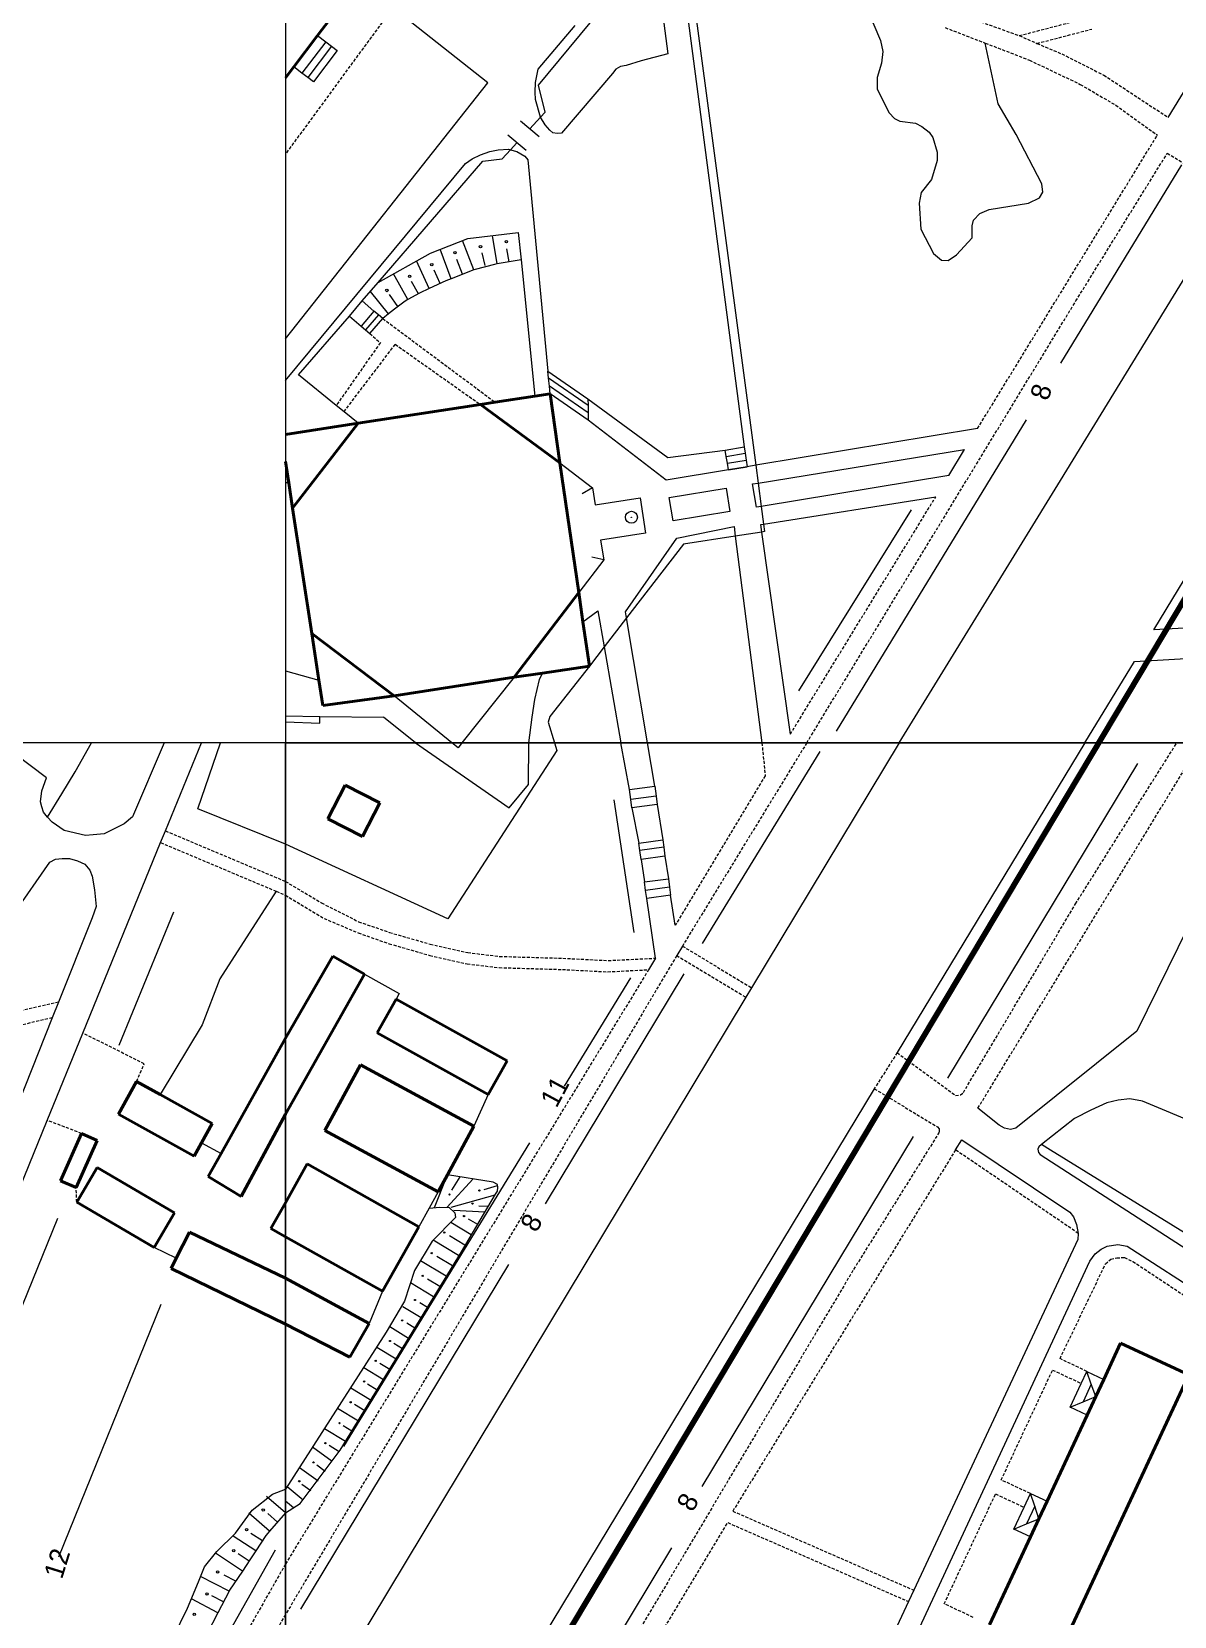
# Model space of a CAD drawing. Extents: x 1000 to 4000, y -5000 to -1000.
# Drawn here: x 1958 to 2147.1, y -2144.5 to -1882.3 of the extents above; entities that cross this region are included whole.
import ezdxf
from ezdxf.enums import TextEntityAlignment as Align

# ---------------------------------------------------------------- set-up
doc = ezdxf.new("R2010")
doc.units = 0
doc.header["$MEASUREMENT"] = 0
doc.linetypes.add('DASHED', pattern=[0.75, 0.5, -0.25])
for name, color, linetype in [('1', 7, 'CONTINUOUS'), ('11', 7, 'CONTINUOUS'), ('24', 7, 'CONTINUOUS'), ('25', 7, 'CONTINUOUS'), ('36', 7, 'CONTINUOUS'), ('37', 7, 'CONTINUOUS'), ('40', 7, 'CONTINUOUS'), ('42', 7, 'CONTINUOUS'), ('6', 7, 'CONTINUOUS'), ('7', 7, 'CONTINUOUS'), ('границы команд_1', 10, 'CONTINUOUS')]:
    doc.layers.add(name, color=color, linetype=linetype)
doc.styles.get("Standard").update_dxf_attribs({"font": 'txt', "height": 0.2})

msp = doc.modelspace()

# ---------------------------------------------------------------- linework, layer by layer
at = {"layer": '1', "color": 253, "linetype": 'Continuous', "lineweight": 0}
for p, q in [((2000, -1000), (2000, -2000)), ((2000, -2000), (1000, -2000)), ((2000, -3000), (2000, -2000)), ((2000, -2000), (3000, -2000)), ((2000, -2000), (2000, -3000)), ((3000, -2000), (2000, -2000))]:
    msp.add_line(p, q, dxfattribs=at)
at = {"layer": '11', "color": 253, "linetype": 'Continuous', "lineweight": 0}
for p, q in [((2041.89, -1891.18), (2056.36, -1873.67)), ((2068.04, -1880.53), (2077.84, -1954.07)), ((2043.01, -1895.62), (2041.89, -1891.18)), ((2042.24, -1896.46), (2043.01, -1895.62)), ((2041.98, -1899.7), (2038.92, -1897.12)), ((2040.45, -1898.41), (2042.24, -1896.46)), ((2039.86, -1902), (2036.79, -1899.43)), ((2037.28, -1901.85), (2038.33, -1900.72)), ((2032.68, -1903.76), (2035.88, -1903.37)), ((2035.88, -1903.37), (2037.28, -1901.85)), ((2015.37, -1923.82), (2032.68, -1903.76)), ((2038.55, -1915.53), (2039.01, -1920.08)), ((2039.01, -1920.08), (2041.28, -1942.63)), ((2012.73, -1926.87), (2015.37, -1923.82)), ((2010.58, -1929.37), (2012.73, -1926.87)), ((2002.19, -1939.08), (2010.58, -1929.37)), ((2008.42, -1944.16), (2002.19, -1939.08)), ((2009.7, -1945.2), (2008.42, -1944.16)), ((2012.03, -1947.1), (2009.7, -1945.2)), ((2050.08, -1943.05), (2063.32, -1952.77)), ((2063.32, -1952.77), (2072.78, -1951.58)), ((2077.84, -1954.07), (2078.23, -1957)), ((2000.54, -1956.97), (2000, -1956.96)), ((2078.23, -1957), (2078.74, -1960.87)), ((2078.74, -1960.87), (2079.14, -1963.81)), ((2079.14, -1963.81), (2079.3, -1965.05)), ((2074.47, -1965.8), (2065.88, -1967.13)), ((2078.84, -1965.12), (2074.47, -1965.8)), ((2079.3, -1965.05), (2078.84, -1965.12)), ((2065.88, -1967.13), (2056.47, -1979.32)), ((2056.47, -1979.32), (2052.77, -1984.12)), ((2052.77, -1984.12), (2050.31, -1987.3)), ((2050.31, -1987.3), (2043.76, -1995.64)), ((2000, -1996.54), (2005.71, -1996.73)), ((2005.71, -1996.73), (2005.67, -1995.61)), ((2043.76, -1995.64), (2043.48, -1996.59)), ((2043.48, -1996.59), (2044.53, -2000)), ((1985.52, -2010.93), (1989.25, -2000)), ((2044.53, -2000), (2044.91, -2001.24)), ((2044.91, -2001.24), (2026.91, -2029.14)), ((2000, -2016.76), (1985.52, -2010.93)), ((2057.73, -2031.4), (2054.39, -2009.45)), ((2026.91, -2029.14), (2000, -2016.76)), ((2013.11, -2038.29), (2018.82, -2041.47)), ((2018.82, -2041.47), (2018.31, -2042.4)), ((2033.58, -2058.2), (2031.17, -2063.43)), ((1986.12, -2066.2), (1989.36, -2067.92)), ((2025.28, -2074.31), (2023.79, -2076.99)), ((2023.79, -2076.99), (2022.07, -2080.07)), ((1981.92, -2085.28), (1978.26, -2083.52)), ((2016.05, -2090.75), (2013.85, -2096.05))]:
    msp.add_line(p, q, dxfattribs=at)
at = {"layer": '24', "color": 253, "linetype": 'Continuous', "lineweight": 0}
for p, q in [((2146.12, -1896.5), (2161.07, -1872.11)), ((2062.14, -1877.07), (2063.32, -1885.98)), ((2033.51, -1890.77), (2017.78, -1878.36)), ((2066.54, -1879.65), (2075.95, -1951.03)), ((2041.81, -1888.51), (2047.98, -1881.29)), ((2056.38, -1887.9), (2055.48, -1888.09)), ((2058.89, -1887.12), (2056.38, -1887.9)), ((2063.32, -1885.98), (2058.89, -1887.12)), ((2041.42, -1890.72), (2041.81, -1888.51)), ((2054.16, -1889.26), (2045.69, -1899.13)), ((2054.71, -1888.52), (2054.16, -1889.26)), ((2055.48, -1888.09), (2054.71, -1888.52)), ((2000, -1933.15), (2033.51, -1890.77)), ((2041.35, -1892.3), (2041.42, -1890.72)), ((2041.42, -1893.55), (2041.35, -1892.3)), ((2143.75, -1981.27), (2198.13, -1891.53)), ((2042.24, -1896.46), (2041.42, -1893.55)), ((2043.01, -1897.73), (2042.24, -1896.46)), ((2043.79, -1898.59), (2043.01, -1897.73)), ((2044.29, -1899.05), (2043.79, -1898.59)), ((2044.99, -1899.17), (2044.29, -1899.05)), ((2045.69, -1899.13), (2044.99, -1899.17)), ((2029.78, -1904.11), (2030.91, -1903.34)), ((2030.91, -1903.34), (2032.29, -1902.7)), ((2032.29, -1902.7), (2033.81, -1902.16)), ((2033.81, -1902.16), (2035.19, -1901.85)), ((2035.19, -1901.85), (2036.9, -1901.75)), ((2036.9, -1901.75), (2037.28, -1901.85)), ((2037.28, -1901.85), (2038.32, -1902.12)), ((2038.32, -1902.12), (2039.63, -1902.9)), ((2039.63, -1902.9), (2040.1, -1903.51)), ((2040.1, -1903.51), (2043.46, -1938.49)), ((2000, -1940.02), (2029.78, -1904.11)), ((2128.29, -1956.6), (2151.22, -1919.23)), ((2063.03, -1956.54), (2050.13, -1946.58)), ((2114.57, -1947.99), (2077.84, -1954.07)), ((2078.23, -1957), (2112.43, -1951.48)), ((2109.82, -1955.73), (2112.43, -1951.48)), ((2073.34, -1954.83), (2063.03, -1956.54)), ((2077.84, -1954.07), (2076.46, -1954.3)), ((2109.82, -1955.73), (2078.74, -1960.87)), ((2063.52, -1959.41), (2072.94, -1957.85)), ((2072.94, -1957.85), (2073.58, -1961.73)), ((2077.32, -1957.14), (2078.23, -1957)), ((2077.95, -1961.01), (2077.32, -1957.14)), ((2101.57, -2000), (2128.29, -1956.6)), ((2064.16, -1963.28), (2063.52, -1959.41)), ((2078.74, -1960.87), (2077.95, -1961.01)), ((2079.14, -1963.81), (2107.66, -1959.26)), ((2073.58, -1961.73), (2064.16, -1963.28)), ((2078.67, -1963.89), (2079.14, -1963.81)), ((2078.84, -1965.12), (2078.67, -1963.89)), ((2056.3, -1978.31), (2064.8, -1966.14)), ((2064.8, -1966.14), (2074.27, -1964.2)), ((2074.27, -1964.2), (2074.47, -1965.8)), ((2074.47, -1965.8), (2078.87, -2000)), ((2083.58, -1998.56), (2078.84, -1965.12)), ((2049.25, -1979.95), (2051.74, -1978.15)), ((2051.74, -1978.15), (2052.77, -1984.12)), ((2056.47, -1979.32), (2056.3, -1978.31)), ((2059.92, -2000), (2056.47, -1979.32)), ((2159.85, -1980.42), (2143.75, -1981.27)), ((2052.77, -1984.12), (2055.51, -2000)), ((2132.31, -2000), (2140.57, -1986.51)), ((2140.57, -1986.51), (2156.74, -1985.58)), ((2000, -1988.06), (2005.55, -1989.64)), ((2037.84, -1989.13), (2029.22, -2000)), ((2041.3, -1992.84), (2042.08, -1989.49)), ((2042.08, -1989.49), (2042.56, -1988.44)), ((2027.56, -2000), (2017.98, -1992.19)), ((2040.82, -1995.76), (2041.3, -1992.84)), ((2000, -1995.52), (2005.67, -1995.61)), ((2005.67, -1995.61), (2016.23, -1995.77)), ((2021.53, -2000), (2016.23, -1995.77)), ((2040.28, -2000), (2040.82, -1995.76)), ((1960.43, -2005.79), (1952.7, -2000)), ((1979.91, -2000), (1974.71, -2012.23)), ((1980.13, -2014.56), (1986.08, -2000)), ((2021.53, -2000), (2037.06, -2010.76)), ((2028.57, -2000.82), (2027.56, -2000)), ((2029.22, -2000), (2028.57, -2000.82)), ((2040.21, -2006.91), (2040.28, -2000)), ((2056.95, -2007.73), (2055.51, -2000)), ((2061.14, -2007.18), (2059.92, -2000)), ((2101.57, -2000), (2077.15, -2040.51)), ((2132.31, -2000), (2101.26, -2051.26)), ((2164.36, -2000), (2140.96, -2047.71)), ((1959.69, -2007.92), (1960.43, -2005.79)), ((1959.46, -2009.77), (1959.69, -2007.92)), ((2037.06, -2010.76), (2040.21, -2006.91)), ((1959.69, -2010.57), (1959.46, -2009.77)), ((1959.96, -2011.48), (1959.69, -2010.57)), ((2057.34, -2010.75), (2058.5, -2016.57)), ((2061.53, -2010.21), (2062.46, -2016.03)), ((1960.6, -2012.3), (1959.96, -2011.48)), ((1961.41, -2013.11), (1960.6, -2012.3)), ((1963.36, -2014.49), (1961.41, -2013.11)), ((1973.32, -2013.38), (1969.97, -2015.03)), ((1974.71, -2012.23), (1973.32, -2013.38)), ((1966.93, -2015.3), (1963.36, -2014.49)), ((1968.15, -2015.22), (1966.93, -2015.3)), ((1969.97, -2015.03), (1968.15, -2015.22)), ((1979.34, -2016.5), (1980.13, -2014.56)), ((1966.47, -2048.02), (1979.34, -2016.5)), ((2062.83, -2018.74), (2063.39, -2022.47)), ((1955.12, -2028.24), (1960.98, -2019.76)), ((1960.98, -2019.76), (1961.92, -2019.27)), ((1961.92, -2019.27), (1963.06, -2019.11)), ((1963.06, -2019.11), (1964.27, -2019.11)), ((1964.27, -2019.11), (1965.57, -2019.51)), ((1965.57, -2019.51), (1966.79, -2020.08)), ((1966.79, -2020.08), (1967.6, -2021.06)), ((1967.6, -2021.06), (1968.01, -2022.03)), ((2058.88, -2019.29), (2059.43, -2023.01)), ((1968.01, -2022.03), (1968.41, -2024.31)), ((1968.41, -2024.31), (1968.66, -2027.07)), ((2061.26, -2035.63), (2059.81, -2025.73)), ((2064.52, -2030.18), (2063.76, -2025.18)), ((1968.01, -2028.94), (1962.45, -2042.88)), ((1968.66, -2027.07), (1968.01, -2028.94)), ((2065.72, -2033.62), (2064.77, -2035.19)), ((2061.26, -2035.63), (2060.12, -2037.54)), ((2076.21, -2042.09), (2000, -2168.51)), ((2077.15, -2040.51), (2076.21, -2042.09)), ((1962.45, -2042.88), (1961.41, -2045.49)), ((1961.41, -2045.49), (1924.8, -2137.35)), ((2140.96, -2047.71), (2120.91, -2063.76)), ((1960.58, -2062.46), (1966.47, -2048.02)), ((2097.48, -2057.22), (2000, -2218.39)), ((2118.17, -2063.27), (2114.64, -2060.43)), ((2133.34, -2060.76), (2130.6, -2062.13)), ((2135.98, -2059.59), (2133.34, -2060.76)), ((2137.84, -2059.1), (2135.98, -2059.59)), ((2139.8, -2058.9), (2137.84, -2059.1)), ((2141.85, -2059.29), (2139.8, -2058.9)), ((2151.51, -2063.34), (2141.85, -2059.29)), ((1916.31, -2170.93), (1960.58, -2062.46)), ((2119.05, -2063.76), (2118.17, -2063.27)), ((2130.6, -2062.13), (2125.17, -2066.48)), ((2110.93, -2067.35), (2111.96, -2065.69)), ((2111.96, -2065.69), (2129.87, -2077.64)), ((2120.03, -2063.95), (2119.05, -2063.76)), ((2120.91, -2063.76), (2120.03, -2063.95)), ((2124.72, -2066.84), (2124.55, -2067.25)), ((2124.55, -2067.25), (2124.64, -2067.78)), ((2124.64, -2067.78), (2124.92, -2068.11)), ((2125.17, -2066.48), (2124.72, -2066.84)), ((2124.92, -2068.11), (2158.07, -2089.52)), ((2129.87, -2077.64), (2130.46, -2078.43)), ((2130.46, -2078.43), (2130.95, -2079.7)), ((2130.95, -2079.7), (2131.24, -2081.17)), ((2131.24, -2081.17), (2131.15, -2082.15)), ((2131.15, -2082.15), (2104.01, -2140.2)), ((2133.18, -2085.74), (2134.06, -2084.56)), ((2134.06, -2084.56), (2135.04, -2083.78)), ((2135.04, -2083.78), (2136.02, -2083.29)), ((2136.02, -2083.29), (2137.78, -2082.99)), ((2137.78, -2082.99), (2139.35, -2083.29)), ((2139.35, -2083.29), (2158.57, -2095.74)), ((2068.02, -2225.88), (2133.18, -2085.74)), ((2103.13, -2142.08), (2094.49, -2160.56)), ((2104.01, -2140.2), (2103.13, -2142.08))]:
    msp.add_line(p, q, dxfattribs=at)
at = {"layer": '24', "color": 253, "linetype": 'DASHED', "lineweight": 0}
for p, q in [((2017.78, -1878.36), (2000, -1902.58)), ((2121.47, -1882.97), (2132.98, -1879.97)), ((2109.2, -1881.65), (2115.84, -1884.2)), ((2114.39, -1880.44), (2121.47, -1882.97)), ((2124.4, -1884.26), (2133.46, -1881.89)), ((2115.84, -1884.2), (2123.15, -1887.02)), ((2121.47, -1882.97), (2124.4, -1884.26)), ((2124.4, -1884.26), (2128.54, -1886)), ((2123.15, -1887.02), (2131.58, -1891.04)), ((2128.54, -1886), (2135.48, -1889.51)), ((2135.48, -1889.51), (2146.12, -1896.5)), ((2131.58, -1891.04), (2137.46, -1894.47)), ((2137.46, -1894.47), (2144.33, -1899.43)), ((2114.57, -1947.99), (2144.33, -1899.43)), ((2130.84, -1926.88), (2145.98, -1902.42)), ((2145.98, -1902.42), (2157.3, -1909.42)), ((2086.29, -2000), (2130.84, -1926.88)), ((2016.12, -1929.79), (2034.73, -1943.64)), ((2013.96, -1932.28), (2015.71, -1933.77)), ((2015.71, -1933.77), (2008.42, -1944.16)), ((2009.7, -1945.2), (2018.18, -1934.05)), ((2018.18, -1934.05), (2032.29, -1944.02)), ((2083.58, -1998.56), (2107.66, -1959.26)), ((2086.29, -2000), (2065.72, -2033.62)), ((2078.87, -2000), (2079.42, -2005.44)), ((2114.64, -2060.43), (2151.5, -2000)), ((2130.79, -2026.64), (2147.54, -2000)), ((2079.42, -2005.44), (2064.52, -2030.18)), ((1980.13, -2014.56), (2000, -2022.92)), ((1979.34, -2016.5), (1998.48, -2024.56)), ((2000, -2022.92), (2005.99, -2026.49)), ((1998.48, -2024.56), (2000, -2025.2)), ((2000, -2025.2), (2006.39, -2029.04)), ((2005.99, -2026.49), (2012.12, -2029.59)), ((2112.22, -2057.86), (2130.79, -2026.64)), ((2006.39, -2029.04), (2012.05, -2031.45)), ((2012.05, -2031.45), (2017.16, -2033.23)), ((2012.12, -2029.59), (2017.24, -2031.37)), ((2017.24, -2031.37), (2023.98, -2033.31)), ((2017.16, -2033.23), (2023.91, -2035.17)), ((2023.98, -2033.31), (2030.18, -2034.7)), ((2030.18, -2034.7), (2035.46, -2035.33)), ((2065.72, -2033.62), (2077.15, -2040.51)), ((2064.77, -2035.19), (2000, -2144.25)), ((2023.91, -2035.17), (2030.11, -2036.57)), ((2030.11, -2036.57), (2035.38, -2037.19)), ((2035.38, -2037.19), (2045.84, -2037.5)), ((2035.46, -2035.33), (2045.92, -2035.64)), ((2045.92, -2035.64), (2053.42, -2036.02)), ((2053.42, -2036.02), (2061.26, -2035.63)), ((2064.77, -2035.19), (2076.21, -2042.09)), ((2060.12, -2037.54), (2000, -2135.89)), ((2045.84, -2037.5), (2053.34, -2037.88)), ((2053.34, -2037.88), (2060.12, -2037.54)), ((1962.45, -2042.88), (1925.99, -2051.48)), ((1961.41, -2045.49), (1926.72, -2053.67)), ((1976.63, -2053.11), (1966.47, -2048.02)), ((2101.26, -2051.26), (2097.48, -2057.22)), ((2101.26, -2051.26), (2110.94, -2058.35)), ((1975.37, -2056.02), (1976.63, -2053.11)), ((2097.48, -2057.22), (2107.93, -2063.54)), ((2110.94, -2058.35), (2111.73, -2058.25)), ((2111.73, -2058.25), (2112.22, -2057.86)), ((1966.27, -2064.64), (1960.58, -2062.46)), ((2107.93, -2063.54), (2108.22, -2063.84)), ((2108.22, -2064.43), (2093.94, -2087.31)), ((2108.22, -2063.84), (2108.22, -2064.43)), ((2110.93, -2067.35), (2074.05, -2127.13)), ((2131.24, -2081.17), (2110.93, -2067.35)), ((1965.45, -2075.99), (1965.36, -2073.59)), ((2128.22, -2101.88), (2135.76, -2086.2)), ((2135.76, -2086.2), (2136.64, -2085.42)), ((2136.64, -2085.42), (2137.62, -2085.22)), ((2137.62, -2085.22), (2138.9, -2085.13)), ((2138.9, -2085.13), (2140.27, -2085.81)), ((2140.27, -2085.81), (2159.07, -2098.26)), ((2093.94, -2087.31), (2011.07, -2226.67)), ((2132.66, -2104.03), (2128.22, -2101.88)), ((2118.49, -2121.96), (2126.98, -2103.78)), ((2126.98, -2103.78), (2131.74, -2106)), ((2123.31, -2124.21), (2118.49, -2121.96)), ((2109.05, -2142.46), (2117.54, -2124.28)), ((2117.54, -2124.28), (2122.26, -2126.48)), ((2031.89, -2197.74), (2073.22, -2129.03)), ((2073.22, -2129.03), (2103.13, -2142.08)), ((2074.05, -2127.13), (2104.01, -2140.2)), ((2000, -2135.89), (1987.04, -2158.64)), ((2000, -2144.25), (1977.57, -2182.87)), ((2113.87, -2144.71), (2109.05, -2142.46))]:
    msp.add_line(p, q, dxfattribs=at)
at = {"layer": '25', "color": 253, "linetype": 'Continuous', "lineweight": 0}
for p, q in [((2014.66, -1928.54), (2012.73, -1926.87)), ((2010.58, -1929.37), (2012.51, -1931.03)), ((2014.66, -1928.54), (2012.51, -1931.03)), ((2015.39, -1929.17), (2013.24, -1931.66)), ((2013.96, -1932.28), (2016.12, -1929.79)), ((2015.39, -1929.17), (2014.66, -1928.54)), ((2016.12, -1929.79), (2015.39, -1929.17)), ((2012.51, -1931.03), (2013.24, -1931.66)), ((2013.24, -1931.66), (2013.96, -1932.28)), ((2043.57, -1939.66), (2043.46, -1938.49)), ((2043.46, -1938.49), (2050.08, -1943.05)), ((2050.1, -1944.15), (2043.57, -1939.66)), ((2043.69, -1940.95), (2043.57, -1939.66)), ((2050.11, -1945.37), (2043.69, -1940.95)), ((2043.82, -1942.24), (2043.69, -1940.95)), ((2050.13, -1946.58), (2043.82, -1942.24)), ((2050.08, -1943.05), (2050.1, -1944.15)), ((2050.1, -1944.15), (2050.11, -1945.37)), ((2050.11, -1945.37), (2050.13, -1946.58)), ((2072.78, -1951.58), (2075.95, -1951.03)), ((2072.96, -1952.62), (2072.78, -1951.58)), ((2072.96, -1952.62), (2076.12, -1952.08)), ((2073.15, -1953.74), (2072.96, -1952.62)), ((2073.15, -1953.74), (2076.29, -1953.21)), ((2075.95, -1951.03), (2076.12, -1952.08)), ((2076.12, -1952.08), (2076.29, -1953.21)), ((2076.29, -1953.21), (2076.46, -1954.3)), ((2073.34, -1954.83), (2073.15, -1953.74)), ((2073.34, -1954.83), (2076.46, -1954.3)), ((2076.46, -1954.3), (2073.34, -1954.83)), ((2056.95, -2007.73), (2061.14, -2007.18)), ((2057.16, -2009.37), (2056.95, -2007.73)), ((2061.14, -2007.18), (2061.35, -2008.83)), ((2061.35, -2008.83), (2057.16, -2009.37)), ((2057.34, -2010.75), (2057.16, -2009.37)), ((2061.53, -2010.21), (2057.34, -2010.75)), ((2061.35, -2008.83), (2061.53, -2010.21)), ((2058.5, -2016.57), (2062.46, -2016.03)), ((2062.46, -2016.03), (2062.63, -2017.28)), ((2058.68, -2017.82), (2058.5, -2016.57)), ((2062.63, -2017.28), (2058.68, -2017.82)), ((2058.88, -2019.29), (2058.68, -2017.82)), ((2062.83, -2018.74), (2058.88, -2019.29)), ((2062.63, -2017.28), (2062.83, -2018.74)), ((2059.43, -2023.01), (2063.39, -2022.47)), ((2059.63, -2024.42), (2059.43, -2023.01)), ((2063.58, -2023.88), (2059.63, -2024.42)), ((2063.39, -2022.47), (2063.58, -2023.88)), ((2063.58, -2023.88), (2063.76, -2025.18)), ((2059.81, -2025.73), (2059.63, -2024.42)), ((2063.76, -2025.18), (2059.81, -2025.73))]:
    msp.add_line(p, q, dxfattribs=at)
at = {"layer": '36', "color": 253, "linetype": 'Continuous', "lineweight": 0}
for p, q in [((2126.66, -2067.4), (2125.17, -2066.48)), ((2163.09, -2089.91), (2126.66, -2067.4))]:
    msp.add_line(p, q, dxfattribs=at)
at = {"layer": '37', "color": 253, "linetype": 'Continuous', "lineweight": 0}
for p, q in [((2023.99, -1918.94), (2030.18, -1916.53)), ((2030.18, -1916.53), (2038.55, -1915.53)), ((2035.07, -1920.75), (2034.26, -1916.04)), ((2015.37, -1923.82), (2023.99, -1918.94)), ((2027.46, -1923.19), (2025.59, -1918.32)), ((2031.2, -1921.74), (2029.31, -1916.87)), ((2033.06, -1921.02), (2032.54, -1918.89)), ((2037.04, -1920.42), (2036.67, -1918.27)), ((2023.81, -1924.82), (2021.68, -1920.25)), ((2025.63, -1923.97), (2024.62, -1921.8)), ((2031.2, -1921.74), (2027.46, -1923.19)), ((2029.33, -1922.46), (2028.39, -1920.03)), ((2031.43, -1921.65), (2031.2, -1921.74)), ((2034.62, -1920.83), (2031.43, -1921.65)), ((2035.07, -1920.75), (2034.62, -1920.83)), ((2039.01, -1920.08), (2035.07, -1920.75)), ((2020.27, -1926.66), (2017.88, -1922.4)), ((2022.01, -1925.68), (2020.89, -1923.67)), ((2026.55, -1923.54), (2023.81, -1924.82)), ((2027.46, -1923.19), (2026.55, -1923.54)), ((2017.06, -1929.03), (2014.07, -1925.33)), ((2018.61, -1927.78), (2017.2, -1925.83)), ((2019.8, -1926.92), (2018.06, -1928.22)), ((2020.27, -1926.66), (2019.8, -1926.92)), ((2022.22, -1925.56), (2020.27, -1926.66)), ((2023.81, -1924.82), (2022.22, -1925.56)), ((2017.06, -1929.03), (2016.12, -1929.79)), ((2018.06, -1928.22), (2017.06, -1929.03)), ((2024.68, -2076.89), (2026.82, -2071.46)), ((2026.7, -2076.87), (2031.09, -2072.16)), ((2034.36, -2072.69), (2026.81, -2071.49)), ((2027.53, -2074.03), (2028.9, -2071.8)), ((2032.89, -2073.89), (2035.13, -2073.26)), ((2035.1, -2073.06), (2034.36, -2072.69)), ((2035.18, -2073.56), (2035.1, -2073.06)), ((2035.1, -2074.18), (2035.18, -2073.56)), ((2027.45, -2076.8), (2034.72, -2074.77)), ((2029.13, -2084.2), (2034.76, -2074.69)), ((2031.99, -2076.61), (2033.58, -2076.66)), ((2034.76, -2074.69), (2035.1, -2074.18)), ((2023.79, -2076.99), (2025.54, -2076.81)), ((2028.17, -2078.52), (2024.3, -2082.47)), ((2025.54, -2076.81), (2027.09, -2076.89)), ((2027.09, -2076.89), (2028.02, -2077.74)), ((2027.86, -2077.35), (2033.02, -2077.6)), ((2028.02, -2077.74), (2028.17, -2078.52)), ((2030.25, -2078.73), (2031.77, -2079.65)), ((2027.14, -2081.53), (2029.7, -2083.08)), ((2027.38, -2079.33), (2030.74, -2081.37)), ((2009.06, -2117.04), (2029.13, -2084.2)), ((2024.3, -2082.47), (2021.35, -2087.28)), ((2024.44, -2082.23), (2028.67, -2084.79)), ((2022.36, -2085.64), (2026.6, -2088.21)), ((2025.07, -2084.95), (2027.63, -2086.5)), ((2021.35, -2087.28), (2019.72, -2092.4)), ((2020.7, -2089.32), (2024.53, -2091.63)), ((2023.51, -2088.68), (2025.56, -2089.92)), ((2019.72, -2092.4), (2016.7, -2097.52)), ((2019.46, -2093.24), (2022.46, -2095.06)), ((2022.24, -2092.59), (2023.49, -2093.35)), ((2016.7, -2097.52), (2000, -2123.51)), ((2017.26, -2096.58), (2020.39, -2098.48)), ((2020.12, -2095.98), (2021.42, -2096.77)), ((2015.13, -2099.97), (2018.32, -2101.9)), ((2017.92, -2099.32), (2019.36, -2100.19)), ((2015.65, -2102.62), (2017.29, -2103.61)), ((2012.96, -2103.34), (2016.25, -2105.33)), ((2010.8, -2106.7), (2014.18, -2108.75)), ((2013.59, -2106.05), (2015.21, -2107.04)), ((2008.64, -2110.07), (2012.11, -2112.17)), ((2011.46, -2109.44), (2013.14, -2110.46)), ((2009.53, -2112.95), (2011.01, -2113.84)), ((2006.47, -2113.44), (2009.97, -2115.55)), ((2002.44, -2125.88), (2009.06, -2117.04)), ((2004.5, -2116.51), (2007.75, -2118.87)), ((2007.22, -2116.23), (2008.9, -2117.24)), ((2002.34, -2119.88), (2005.4, -2122.11)), ((2005.19, -2119.49), (2006.58, -2120.49)), ((1997.85, -2124.34), (2000, -2123.51)), ((2000.3, -2123.05), (2002.93, -2125.25)), ((2002.74, -2122.64), (2004.23, -2123.73)), ((1994.51, -2126.99), (1997.85, -2124.34)), ((2000, -2127.42), (1996.89, -2124.72)), ((2000, -2125.4), (2001.36, -2126.55)), ((2000, -2127.42), (2002.44, -2125.88)), ((1991.73, -2130.75), (1994.51, -2126.99)), ((1997.38, -2130.44), (1993.93, -2127.45)), ((1998.69, -2128.93), (1997.08, -2127.53)), ((2000, -2127.42), (1997.38, -2130.44)), ((1988.67, -2133.82), (1991.73, -2130.75)), ((1995.08, -2133.71), (1991.35, -2131.26)), ((1996.18, -2132.03), (1994.3, -2130.81)), ((1996.74, -2131.17), (1995.08, -2133.71)), ((1997.38, -2130.44), (1996.74, -2131.17)), ((1986.58, -2136.33), (1988.67, -2133.82)), ((1992.88, -2137.04), (1988.41, -2134.07)), ((1993.98, -2135.38), (1992.19, -2134.18)), ((1995.08, -2133.71), (1994.1, -2135.21)), ((1985.6, -2138.84), (1986.58, -2136.33)), ((1994.1, -2135.21), (1992.88, -2137.04)), ((1983.79, -2143.16), (1985.6, -2138.84)), ((1990.67, -2140.38), (1985.96, -2137.92)), ((1991.77, -2138.7), (1989.86, -2137.7)), ((1992.88, -2137.04), (1990.75, -2140.23)), ((1988.82, -2143.93), (1984.43, -2141.63)), ((1989.75, -2142.15), (1987.83, -2141.15)), ((1990.67, -2140.38), (1988.82, -2143.93)), ((1990.75, -2140.23), (1990.67, -2140.38)), ((1981.43, -2148.04), (1983.79, -2143.16)), ((1988.82, -2143.93), (1986.97, -2147.47))]:
    msp.add_line(p, q, dxfattribs=at)
for centre, radius in [((2028.05, -1918.9), 0.2), ((2032.29, -1917.88), 0.2), ((2036.57, -1917.06), 0.2), ((2024.23, -1920.87), 0.2), ((2020.55, -1922.79), 0.2), ((2016.79, -1925.14), 0.2), ((2032.1, -2074.07), 0.1), ((2027.15, -2074.73), 0.1), ((2030.97, -2076.24), 0.1), ((2029.57, -2078.3), 0.1), ((2026.29, -2081.01), 0.1), ((2024.22, -2084.44), 0.1), ((2022.73, -2088.19), 0.1), ((2021.45, -2092.19), 0.1), ((2019.33, -2095.56), 0.1), ((2017.31, -2098.98), 0.1), ((2014.94, -2102.26), 0.1), ((2013.04, -2105.66), 0.1), ((2010.8, -2109.11), 0.1), ((2008.95, -2112.56), 0.1), ((2006.61, -2115.87), 0.1), ((2004.64, -2119.05), 0.1), ((2002.29, -2122.18), 0.1), ((1996.32, -2126.95), 0.2), ((1993.57, -2130.2), 0.2), ((1991.45, -2133.67), 0.2), ((1988.78, -2137.18), 0.2), ((1987.03, -2140.82), 0.2), ((1984.92, -2144.21), 0.2)]:
    msp.add_circle(centre, radius, dxfattribs=at)
at = {"layer": '40', "color": 253, "linetype": 'Continuous', "lineweight": 0}
for p, q in [((2096.46, -1878.95), (2098.49, -1883.76)), ((2098.49, -1883.76), (2098.88, -1885.6)), ((2118, -1894.23), (2115.84, -1884.2)), ((2098.69, -1887.53), (2097.96, -1889.9)), ((2098.88, -1885.6), (2098.69, -1887.53)), ((2097.96, -1889.9), (2097.96, -1891.84)), ((2097.96, -1891.84), (2099.94, -1895.74)), ((2099.94, -1895.74), (2100.81, -1896.66)), ((2120.94, -1899.34), (2118, -1894.23)), ((2100.81, -1896.66), (2101.73, -1897.15)), ((2101.73, -1897.15), (2104.29, -1897.48)), ((2104.29, -1897.48), (2105.35, -1898.02)), ((2105.35, -1898.02), (2106.56, -1898.93)), ((2106.56, -1898.93), (2107.14, -1899.85)), ((2107.14, -1899.85), (2107.86, -1902.26)), ((2125.19, -1907.51), (2120.94, -1899.34)), ((2107.86, -1902.26), (2107.91, -1903.66)), ((2107.91, -1903.66), (2106.94, -1906.75)), ((2128.38, -1937.16), (2148.4, -1904.37)), ((2106.94, -1906.75), (2105.25, -1908.91)), ((2124.8, -1909.83), (2125.38, -1908.86)), ((2125.38, -1908.86), (2125.19, -1907.51)), ((2105.25, -1908.91), (2104.91, -1910.7)), ((2104.91, -1910.7), (2105.2, -1915.01)), ((2116.51, -1911.76), (2123.02, -1910.7)), ((2123.02, -1910.7), (2124.8, -1909.83)), ((2113.7, -1914.46), (2113.9, -1913.5)), ((2113.9, -1913.5), (2114.96, -1912.39)), ((2114.96, -1912.39), (2116.51, -1911.76)), ((2105.2, -1915.01), (2107.28, -1919.01)), ((2111.09, -1919.25), (2113.7, -1916.45)), ((2113.7, -1915.82), (2113.7, -1914.46)), ((2113.7, -1916.45), (2113.7, -1915.82)), ((2107.28, -1919.01), (2108.58, -1920.12)), ((2109.69, -1920.17), (2111.09, -1919.25)), ((2108.58, -1920.12), (2109.69, -1920.17)), ((2091.2, -1998.06), (2122.66, -1946.53)), ((2085, -1991.39), (2103.61, -1961.42)), ((1965.21, -2004.81), (1967.88, -2000)), ((2088.44, -2001.45), (2068.97, -2033.19)), ((1962.98, -2008.43), (1965.21, -2004.81)), ((2141.03, -2003.41), (2109.6, -2055.48)), ((1960.6, -2012.3), (1962.98, -2008.43)), ((1998.48, -2024.56), (1989.13, -2039.02)), ((1981.47, -2028.01), (1972.4, -2050.08)), ((1981.47, -2028.01), (1981.47, -2028.01)), ((1989.13, -2039.02), (1986.22, -2046.68)), ((2065.94, -2038.24), (2042.97, -2076.29)), ((2057.14, -2038.89), (2046.15, -2056.82)), ((1986.22, -2046.68), (1979.24, -2058.18)), ((2040.39, -2066.2), (2009.6, -2116.42)), ((2103.91, -2065.15), (2068.95, -2123.07)), ((1962.25, -2078.68), (1948.77, -2111.94)), ((2036.93, -2086.3), (2002.49, -2143.36)), ((1979.38, -2092.94), (1962.43, -2134.76)), ((1998.3, -2133.6), (1971.91, -2180.39)), ((2063.89, -2133.2), (2010.13, -2222.27))]:
    msp.add_line(p, q, dxfattribs=at)
at = {"layer": '6', "color": 253, "linetype": 'Continuous', "lineweight": 40}
for p, q in [((2012.18, -1873.95), (2005.33, -1882.94)), ((2005.33, -1882.94), (2001.38, -1888.13)), ((2001.38, -1888.13), (2000, -1889.94)), ((2034.73, -1943.64), (2041.28, -1942.63)), ((2041.28, -1942.63), (2043.82, -1942.24)), ((2043.82, -1942.24), (2045.44, -1953.64)), ((2012.03, -1947.1), (2032.29, -1944.02)), ((2032.29, -1944.02), (2034.73, -1943.64)), ((2032.29, -1944.02), (2045.44, -1953.64)), ((2000, -1948.99), (2012.03, -1947.1)), ((2001.18, -1961.14), (2012.03, -1947.1)), ((2000.54, -1956.97), (2000, -1953.42)), ((2045.44, -1953.64), (2048.55, -1975.11)), ((2001.18, -1961.14), (2000.54, -1956.97)), ((2004.36, -1981.88), (2001.18, -1961.14)), ((2048.55, -1975.11), (2037.84, -1989.13)), ((2049.25, -1979.95), (2048.55, -1975.11)), ((2017.98, -1992.19), (2004.36, -1981.88)), ((2004.36, -1981.88), (2005.55, -1989.64)), ((2050.31, -1987.3), (2049.25, -1979.95)), ((2042.56, -1988.44), (2050.31, -1987.3)), ((2005.55, -1989.64), (2006.19, -1993.79)), ((2037.84, -1989.13), (2017.98, -1992.19)), ((2037.84, -1989.13), (2042.56, -1988.44)), ((2006.19, -1993.79), (2017.98, -1992.19)), ((2007.04, -2012.56), (2009.91, -2006.98)), ((2009.91, -2006.98), (2015.65, -2009.92)), ((2015.65, -2009.92), (2012.78, -2015.51)), ((2012.78, -2015.51), (2007.04, -2012.56)), ((2007.82, -2035.32), (2000, -2048.88)), ((2013.11, -2038.29), (2007.82, -2035.32)), ((2000, -2061.44), (2013.11, -2038.29)), ((2015.21, -2047.96), (2018.31, -2042.4)), ((2018.31, -2042.4), (2036.68, -2052.64)), ((2000, -2048.88), (1989.36, -2067.92)), ((2033.58, -2058.2), (2015.21, -2047.96)), ((2036.68, -2052.64), (2033.58, -2058.2)), ((2006.52, -2064.15), (2012.41, -2053.26)), ((2012.41, -2053.26), (2031.17, -2063.43)), ((1972.37, -2061.43), (1975.37, -2056.02)), ((1975.37, -2056.02), (1979.24, -2058.18)), ((1979.24, -2058.18), (1987.9, -2062.99)), ((1984.89, -2068.4), (1972.37, -2061.43)), ((1987.9, -2062.99), (1986.12, -2066.2)), ((1992.68, -2075.06), (2000, -2061.44)), ((2031.17, -2063.43), (2026.82, -2071.46)), ((1962.79, -2072.45), (1966.27, -2064.64)), ((1968.84, -2065.79), (1965.36, -2073.59)), ((1966.27, -2064.64), (1968.84, -2065.79)), ((1986.12, -2066.2), (1984.89, -2068.4)), ((2025.28, -2074.31), (2006.52, -2064.15)), ((1989.36, -2067.92), (1987.2, -2071.77)), ((1965.45, -2075.99), (1968.83, -2070.24)), ((1968.83, -2070.24), (1981.64, -2077.77)), ((2000, -2076.09), (2003.62, -2069.67)), ((2003.62, -2069.67), (2022.07, -2080.07)), ((1965.36, -2073.59), (1962.79, -2072.45)), ((1987.2, -2071.77), (1992.68, -2075.06)), ((2026.82, -2071.46), (2025.28, -2074.31)), ((1978.26, -2083.52), (1965.45, -2075.99)), ((1997.6, -2080.35), (2000, -2076.09)), ((1981.64, -2077.77), (1978.26, -2083.52)), ((1984.13, -2080.96), (1981.92, -2085.28)), ((2000, -2088.56), (1984.13, -2080.96)), ((2000, -2081.71), (1997.6, -2080.35)), ((2016.05, -2090.75), (2000, -2081.71)), ((2022.07, -2080.07), (2016.05, -2090.75)), ((1981.92, -2085.28), (1981.07, -2086.95)), ((1981.07, -2086.95), (2000, -2096.16)), ((2000, -2088.56), (2013.85, -2096.05)), ((2010.65, -2101.66), (2000, -2096.16)), ((2013.85, -2096.05), (2010.65, -2101.66)), ((2135.46, -2105.34), (2138.25, -2099.35)), ((2138.25, -2099.35), (2149.52, -2104.59)), ((2149.52, -2104.59), (2083.36, -2246.78)), ((2134.14, -2108.18), (2135.46, -2105.34)), ((2132.73, -2111.22), (2134.14, -2108.18)), ((2126.08, -2125.5), (2132.73, -2111.22)), ((2124.74, -2128.38), (2126.08, -2125.5)), ((2123.34, -2131.38), (2124.74, -2128.38)), ((2116.56, -2145.96), (2123.34, -2131.38))]:
    msp.add_line(p, q, dxfattribs=at)
at = {"layer": '7', "color": 253, "linetype": 'Continuous', "lineweight": 0}
for p, q in [((2006.68, -1883.97), (2002.73, -1889.16)), ((2007.64, -1884.7), (2003.69, -1889.88)), ((2005.33, -1882.94), (2006.68, -1883.97)), ((2006.68, -1883.97), (2007.64, -1884.7)), ((2007.64, -1884.7), (2008.59, -1885.43)), ((2008.59, -1885.43), (2004.64, -1890.61)), ((2002.73, -1889.16), (2001.38, -1888.13)), ((2003.69, -1889.88), (2002.73, -1889.16)), ((2004.64, -1890.61), (2003.69, -1889.88)), ((2045.44, -1953.64), (2050.84, -1957.8)), ((2050.84, -1957.8), (2049.11, -1958.81)), ((2050.84, -1957.8), (2051.27, -1960.59)), ((2051.27, -1960.59), (2058.72, -1959.44)), ((2058.72, -1959.44), (2059.63, -1965.31)), ((2059.63, -1965.31), (2052.18, -1966.46)), ((2052.18, -1966.46), (2052.68, -1969.72)), ((2052.68, -1969.72), (2048.55, -1975.11)), ((2052.68, -1969.72), (2050.73, -1969.26)), ((2131.74, -2106), (2132.66, -2104.03)), ((2132.66, -2104.03), (2135.46, -2105.34)), ((2133.4, -2106.1), (2132.66, -2104.03)), ((2129.92, -2109.91), (2131.74, -2106)), ((2133.4, -2106.1), (2132.03, -2109.04)), ((2134.14, -2108.18), (2133.4, -2106.1)), ((2129.92, -2109.91), (2132.03, -2109.04)), ((2132.73, -2111.22), (2129.92, -2109.91)), ((2132.03, -2109.04), (2134.14, -2108.18)), ((2134.14, -2108.18), (2134.14, -2108.18)), ((2120.57, -2130.09), (2122.26, -2126.48)), ((2122.26, -2126.48), (2123.31, -2124.21)), ((2124.03, -2126.32), (2122.67, -2129.23)), ((2123.31, -2124.21), (2126.08, -2125.5)), ((2124.03, -2126.32), (2123.31, -2124.21)), ((2124.74, -2128.38), (2124.03, -2126.32)), ((2122.67, -2129.23), (2124.74, -2128.38)), ((2124.74, -2128.38), (2124.74, -2128.38)), ((2120.57, -2130.09), (2122.67, -2129.23)), ((2123.34, -2131.38), (2120.57, -2130.09))]:
    msp.add_line(p, q, dxfattribs=at)
for radius in [1, 0.041]:
    msp.add_circle((2057.27, -1962.67), radius, dxfattribs=at)
at = {"layer": 'границы команд_1', "color": 6, "lineweight": 100}
msp.add_lwpolyline([(2202.96, -1885.55), (1968.34, -2278.57), (2709.12, -2695.15), (2878.09, -2362.16), (2873.74, -2354.57), (2208.14, -1883.34)], close=True, dxfattribs=at)

# ---------------------------------------------------------------- texts
at = {"layer": '42', "color": 253, "linetype": 'Continuous', "lineweight": 0}
for s, rotation, p in [('8', 72.6397, (2125.07, -1941.91)), ('11', 61.7431, (2044.58, -2057.7)), ('8', 61.7431, (2040.7, -2079.36)), ('8', 61.7431, (2066.58, -2125.61)), ('12', 72.7208, (1962.16, -2135.76))]:
    msp.add_text(s, height=3.2, rotation=rotation, dxfattribs=at).set_placement(p, align=Align.MIDDLE)

doc.saveas('drawing.dxf')
